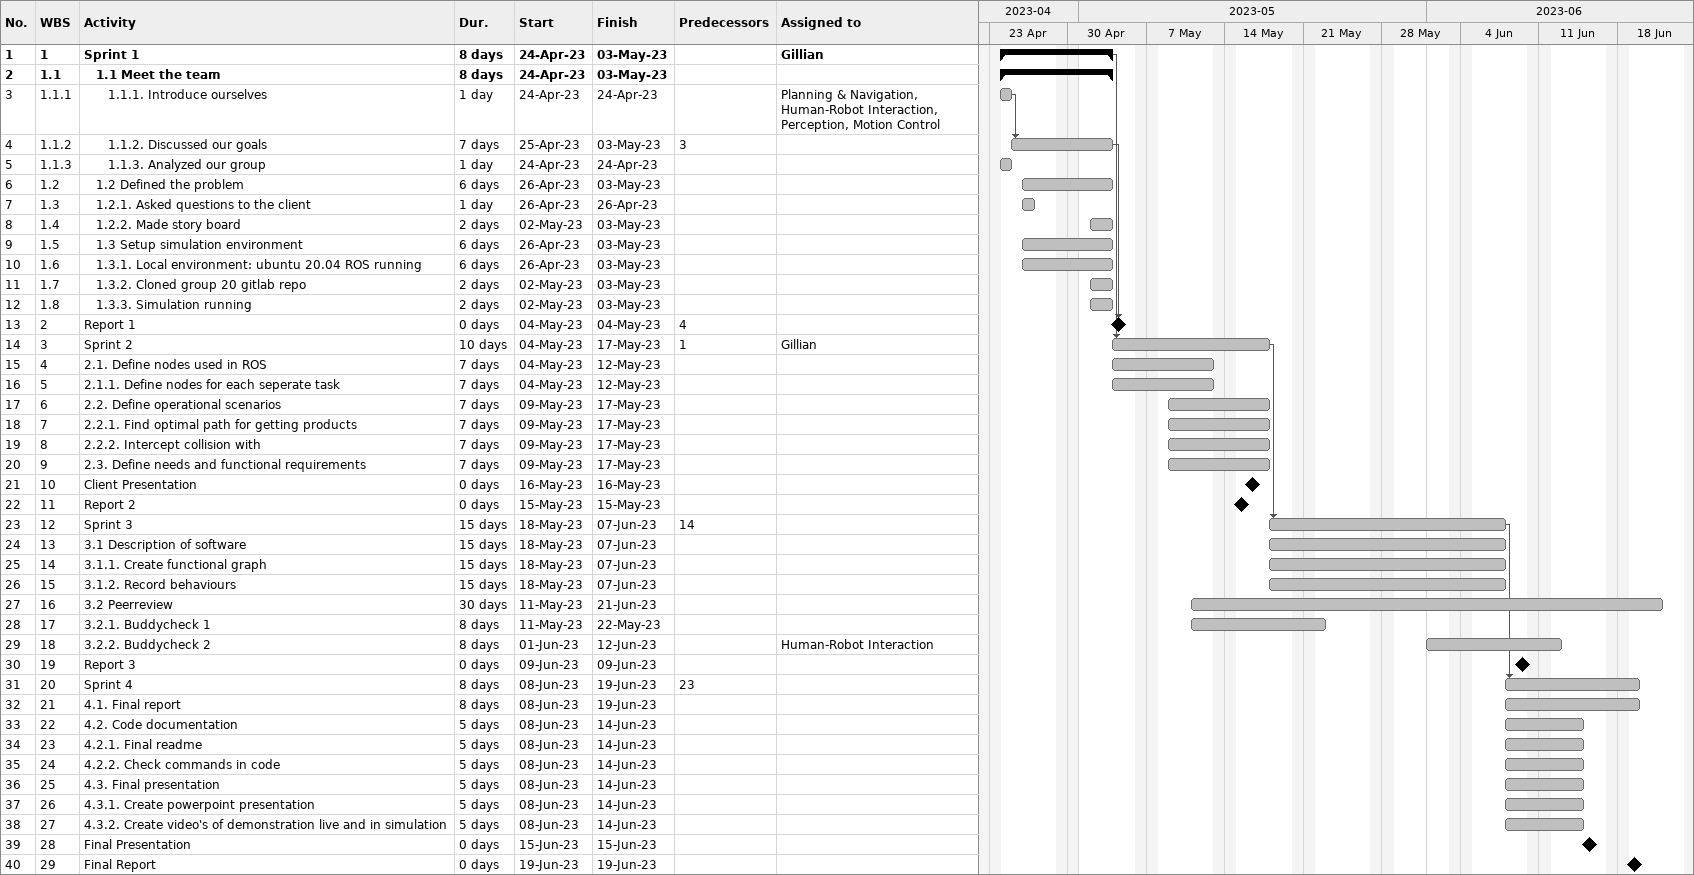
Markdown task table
| ID | WBS | Task | Duration | Start | Finish | Predecessors | Resources |
|---|---|---|---|---|---|---|---|
| 1 | 1 | **Sprint 1** | 8d | 2023-04-24 | 2023-05-03 |  | Gillian |
| 2 | 1.1 | **1.1 Meet the team** | 8d | 2023-04-24 | 2023-05-03 |  |  |
| 3 | 1.1.1 | 1.1.1. Introduce ourselves | 1d | 2023-04-24 | 2023-04-24 |  | Planning & Navigation, Human-Robot Interaction, Perception, Motion Control |
| 4 | 1.1.2 | 1.1.2. Discussed our goals | 7d | 2023-04-25 | 2023-05-03 | 3 |  |
| 5 | 1.1.3 | 1.1.3. Analyzed our group | 1d | 2023-04-24 | 2023-04-24 |  |  |
| 6 | 1.2 | 1.2 Defined the problem | 6d | 2023-04-26 | 2023-05-03 |  |  |
| 7 | 1.3 | 1.2.1. Asked questions to the client | 1d | 2023-04-26 | 2023-04-26 |  |  |
| 8 | 1.4 | 1.2.2. Made story board | 2d | 2023-05-02 | 2023-05-03 |  |  |
| 9 | 1.5 | 1.3 Setup simulation environment | 6d | 2023-04-26 | 2023-05-03 |  |  |
| 10 | 1.6 | 1.3.1. Local environment: ubuntu 20.04 ROS running | 6d | 2023-04-26 | 2023-05-03 |  |  |
| 11 | 1.7 | 1.3.2. Cloned group 20 gitlab repo | 2d | 2023-05-02 | 2023-05-03 |  |  |
| 12 | 1.8 | 1.3.3. Simulation running | 2d | 2023-05-02 | 2023-05-03 |  |  |
| 13 | 2 | Report 1 | 0d | 2023-05-04 | 2023-05-04 | 4 |  |
| 14 | 3 | Sprint 2 | 10d | 2023-05-04 | 2023-05-17 | 1 | Gillian |
| 15 | 4 | 2.1. Define nodes used in ROS | 7d | 2023-05-04 | 2023-05-12 |  |  |
| 16 | 5 | 2.1.1. Define nodes for each seperate task | 7d | 2023-05-04 | 2023-05-12 |  |  |
| 17 | 6 | 2.2. Define operational scenarios | 7d | 2023-05-09 | 2023-05-17 |  |  |
| 18 | 7 | 2.2.1. Find optimal path for getting products | 7d | 2023-05-09 | 2023-05-17 |  |  |
| 19 | 8 | 2.2.2. Intercept collision with | 7d | 2023-05-09 | 2023-05-17 |  |  |
| 20 | 9 | 2.3. Define needs and functional requirements | 7d | 2023-05-09 | 2023-05-17 |  |  |
| 21 | 10 | Client Presentation | 0d | 2023-05-16 | 2023-05-16 |  |  |
| 22 | 11 | Report 2 | 0d | 2023-05-15 | 2023-05-15 |  |  |
| 23 | 12 | Sprint 3 | 15d | 2023-05-18 | 2023-06-07 | 14 |  |
| 24 | 13 | 3.1 Description of software | 15d | 2023-05-18 | 2023-06-07 |  |  |
| 25 | 14 | 3.1.1. Create functional graph | 15d | 2023-05-18 | 2023-06-07 |  |  |
| 26 | 15 | 3.1.2. Record behaviours | 15d | 2023-05-18 | 2023-06-07 |  |  |
| 27 | 16 | 3.2 Peerreview | 30d | 2023-05-11 | 2023-06-21 |  |  |
| 28 | 17 | 3.2.1. Buddycheck 1 | 8d | 2023-05-11 | 2023-05-22 |  |  |
| 29 | 18 | 3.2.2. Buddycheck 2 | 8d | 2023-06-01 | 2023-06-12 |  | Human-Robot Interaction |
| 30 | 19 | Report 3 | 0d | 2023-06-09 | 2023-06-09 |  |  |
| 31 | 20 | Sprint 4 | 8d | 2023-06-08 | 2023-06-19 | 23 |  |
| 32 | 21 | 4.1. Final report | 8d | 2023-06-08 | 2023-06-19 |  |  |
| 33 | 22 | 4.2. Code documentation | 5d | 2023-06-08 | 2023-06-14 |  |  |
| 34 | 23 | 4.2.1. Final readme | 5d | 2023-06-08 | 2023-06-14 |  |  |
| 35 | 24 | 4.2.2. Check commands in code | 5d | 2023-06-08 | 2023-06-14 |  |  |
| 36 | 25 | 4.3. Final presentation | 5d | 2023-06-08 | 2023-06-14 |  |  |
| 37 | 26 | 4.3.1. Create powerpoint presentation | 5d | 2023-06-08 | 2023-06-14 |  |  |
| 38 | 27 | 4.3.2. Create video's of demonstration live and in simulation | 5d | 2023-06-08 | 2023-06-14 |  |  |
| 39 | 28 | Final Presentation | 0d | 2023-06-15 | 2023-06-15 |  |  |
| 40 | 29 | Final Report | 0d | 2023-06-19 | 2023-06-19 |  |  |
